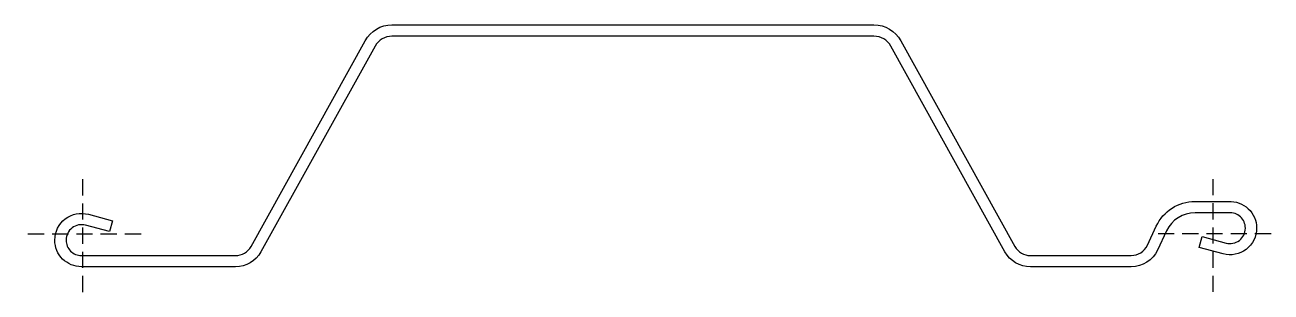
# Model space of a CAD drawing. Header units: millimetres. Extents: x -36 to 736, y -36 to 130.
import ezdxf

# ---------------------------------------------------------------- set-up
doc = ezdxf.new("R2010")
doc.units = ezdxf.units.MM
doc.linetypes.add('DASHED', pattern=[0.75, 0.5, -0.25])
doc.layers.add('ref', color=251, linetype='Continuous', plot=False)

msp = doc.modelspace()

# ---------------------------------------------------------------- linework, layer by layer
msp.add_lwpolyline([(577.24, -7.6, 0.272631), (586.86, -13.26), (649.35, -13.26, 0.291473), (659.32, -6.91), (664.85, 4.94, -0.291473), (688.87, 20.24), (709.53, 20.24, -0.431642), (727.01, 3.76), (727.01, 3.65, -0.493145), (706.24, -12.28), (691.39, -8.31), (693.2, -1.54), (708.05, -5.52, 0.493145), (720.01, 3.65), (720.01, 3.76, 0.437231), (709.77, 13.24), (688.87, 13.24, 0.291473), (671.19, 1.98), (665.67, -9.87, -0.291473), (649.35, -20.26), (586.86, -20.26, -0.272631), (571.12, -10.99), (500.42, 116.55, 0.272631), (489.92, 122.74), (191.4, 122.74, 0.272631), (180.91, 116.55), (110.21, -10.99, -0.272631), (94.47, -20.26), (-0.92, -20.26, -0.414214), (-17.42, -3.76), (-17.42, -3.65, -0.493145), (3.35, 12.29), (18.21, 8.31), (16.39, 1.54), (1.54, 5.52, 0.493145), (-10.42, -3.65), (-10.42, -3.76, 0.414214), (-0.92, -13.26), (94.47, -13.26, 0.272631), (104.09, -7.6), (174.78, 119.95, -0.272631), (191.4, 129.74), (489.92, 129.74, -0.272631), (506.54, 119.95)], format="xyb", close=True)
at = {"layer": 'ref', "linetype": 'DASHED', "ltscale": 20}
for p, q in [((0, -35.95), (0, 35.95)), ((700, -35.87), (700, 36.03)), ((35.95, 0), (-35.95, 0)), ((735.95, 0.08), (664.05, 0.08))]:
    msp.add_line(p, q, dxfattribs=at)

doc.saveas('drawing.dxf')
